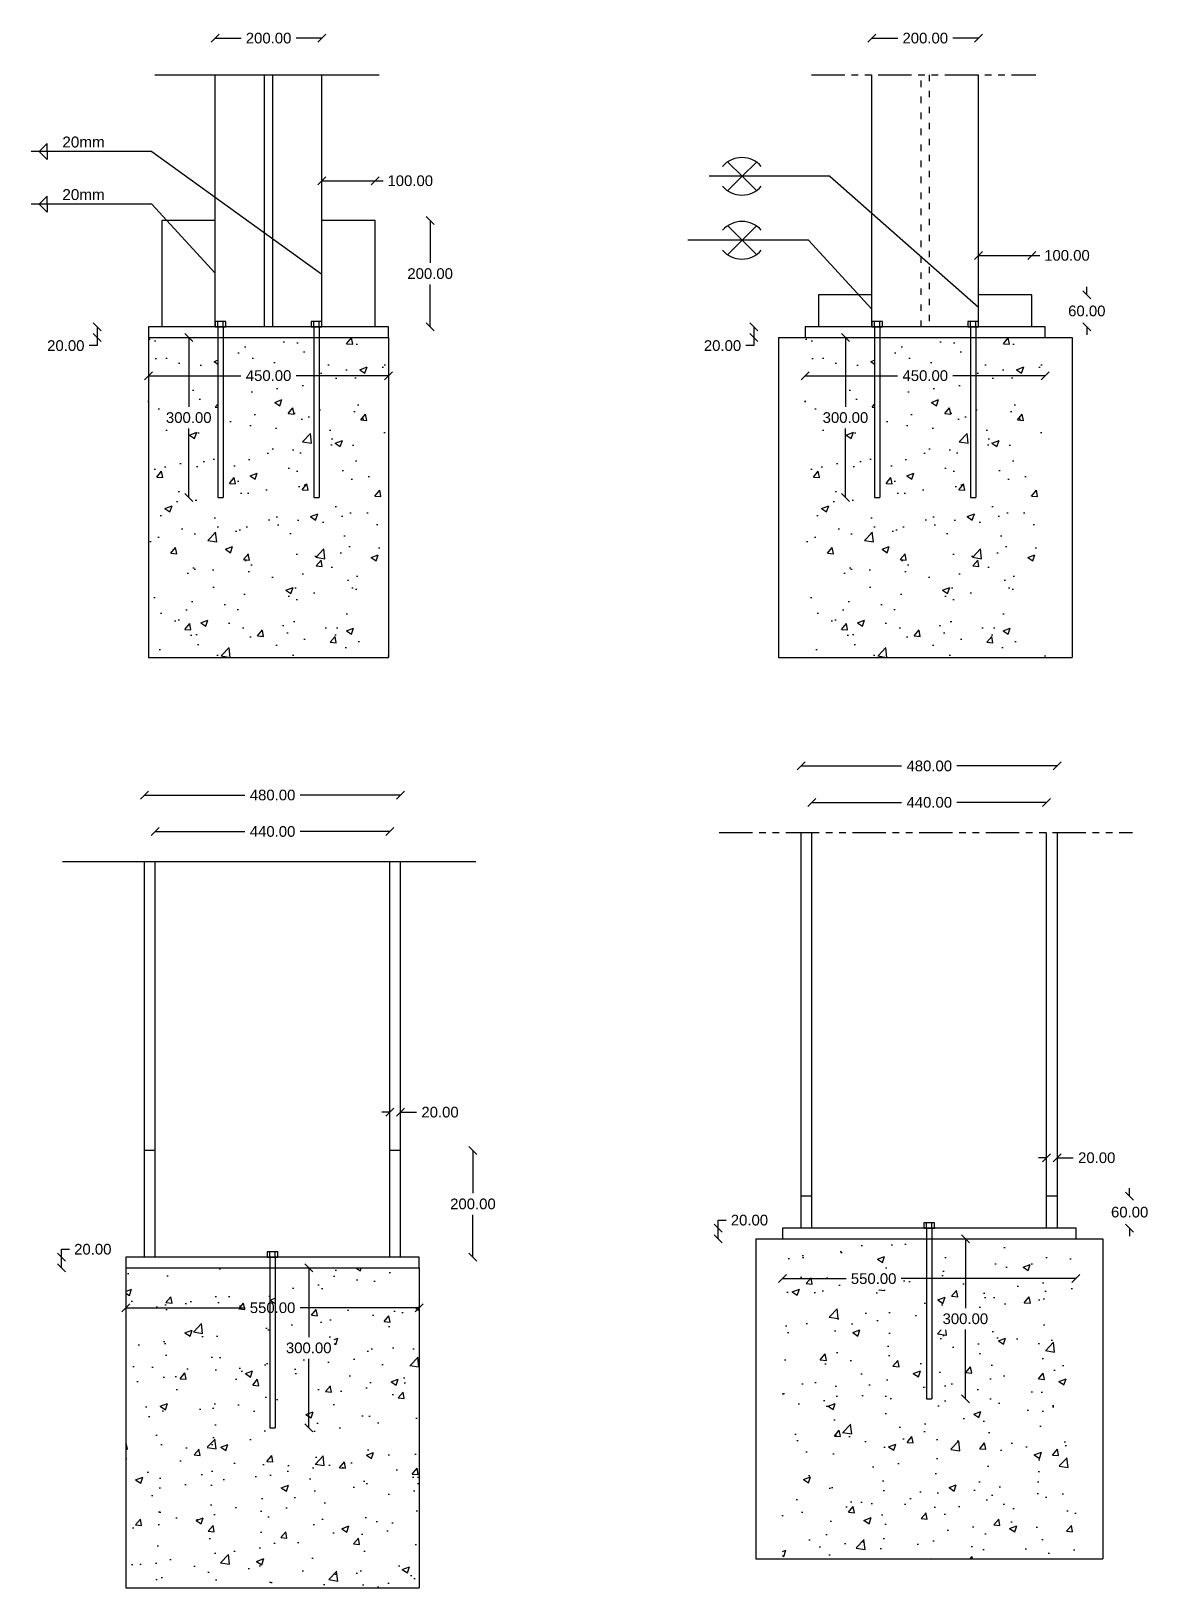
# Model space of a CAD drawing. Header units: inches. Extents: x -15 to 1885144, y -42615 to 866270.
# Drawn here: x 932197 to 934290, y 42045 to 44965 of the extents above; entities that cross this region are included whole.
import ezdxf

# ---------------------------------------------------------------- set-up
doc = ezdxf.new("R2010")
doc.units = ezdxf.units.IN
doc.header["$LTSCALE"] = 100
doc.header["$MEASUREMENT"] = 0
doc.linetypes.add('dash line', pattern=[30, 12, -18])
doc.linetypes.add('PHANTOM2', pattern=[1.25, 0.625, -0.125, 0.125, -0.125, 0.125, -0.125])
for name, color, linetype in [('bolt', 1, 'Continuous'), ('pedestal', 9, 'Continuous'), ('sections', 3, 'Continuous'), ('sections Dimensions', 6, 'Continuous')]:
    doc.layers.add(name, color=color, linetype=linetype)
doc.styles.get("Standard").update_dxf_attribs({"font": 'arial.ttf'})
doc.dimstyles.new('connections', dxfattribs={"dimtxt": 20, "dimasz": 15, "dimexe": 0.0625, "dimexo": 0.0625, "dimgap": 10, "dimtad": 0, "dimtih": 1, "dimtoh": 1, "dimzin": 0, "dimdsep": 46, "dimtxsty": 'Standard', "dimblk": 'OBLIQUE', "dimcen": 0.09, "dimse1": 1, "dimse2": 1, "dimclrd": 256, "dimclre": 256, "dimclrt": 256, "dimadec": 0, "dimazin": 0, "dimtfac": 1, "dimtofl": 0, "dimtmove": 0, "dimatfit": 3, "dimfxl": 1, "dimtfillclr": 256, "dimtolj": 1, "dimtzin": 0, "dimlwe": -1, "dimarcsym": 0})
pattern_1 = [(50, (0, 0), (136.279435, -11.922906), [14.25, -156.75]), (355, (0, 0), (-26.362753, 142.916505), [11.4, -125.4]), (100.451444, (11.36, -1), (109.91668, 130.993598), [12.110636, -133.217001]), (46.1842, (0, 38), (202.775853, -31.448663), [21.375, -235.125]), (96.635635, (16.9, 35.38), (177.58577, 185.082534), [18.165965, -199.825614]), (351.184164, (0, 38), (177.58577, 185.082534), [17.1, -188.1]), (21, (19, 28.5), (113.41234, -76.497589), [14.25, -156.75]), (326, (19, 28.5), (46.229913, 137.778509), [11.4, -125.4]), (71.451445, (28.45, 22.13), (159.642252, 61.280919), [12.110636, -133.217001]), (37.5, (0, 0), (2.3103725, 63.2498322), [0, -123.88, 0, -127.3, 0, -125.875]), (7.5, (0, 0), (49.983212, 74.9382253), [0, -72.58, 0, -121.03, 0, -47.975]), (327.5, (-42.37, 0), (101.426263, -4.2854256), [0, -47.5, 0, -148.2, 0, -196.65]), (317.5, (-61.37, 0), (110.805372, 19.019947), [0, -61.75, 0, -98.42, 0, -139.65])]

# ---------------------------------------------------------------- blocks, each defined once
blk = doc.blocks.new('_Oblique')
at = {"color": 0, "linetype": 'ByBlock', "lineweight": -2}
blk.add_line((-0.5, -0.5), (0.5, 0.5), dxfattribs=at)
blk = doc.blocks.new('*D434')
at = {"layer": 'Defpoints', "color": 0, "transparency": 16777216}
for p in [(932383.2, 44409.7), (932320.6, 44389.7), (932383.2, 44389.7)]:
    blk.add_point(p, dxfattribs=at)
at = {"layer": 'sections', "lineweight": -2, "transparency": 16777216}
for p, q in [((932320.6, 44409.7), (932320.6, 44389.7)), ((932320.6, 44389.7), (932320.6, 44374.7)), ((932320.6, 44374.7), (932305.6, 44374.7))]:
    blk.add_line(p, q, dxfattribs=at)
at = {"layer": 'sections', "lineweight": -2, "transparency": 16777216, "xscale": 15, "yscale": 15, "zscale": 15}
for p, rotation in [((932320.6, 44409.7), 90), ((932320.6, 44389.7), 270)]:
    blk.add_blockref('_Oblique', p, dxfattribs=dict(at, rotation=rotation))
at = {"layer": 'sections', "transparency": 16777216, "insert": (932261.7, 44374.7), "char_height": 20, "attachment_point": 5}
blk.add_mtext('\\A1;20.00', dxfattribs=at)
blk = doc.blocks.new('*D435')
at = {"layer": 'Defpoints', "color": 0, "transparency": 16777216}
for p in [(932841.8, 44609.7), (932841.8, 44409.7), (932944.6, 44409.7)]:
    blk.add_point(p, dxfattribs=at)
at = {"layer": 'sections', "lineweight": -2, "transparency": 16777216}
for p, q in [((932944.6, 44609.7), (932944.6, 44529.9)), ((932944.6, 44409.7), (932944.6, 44489.5))]:
    blk.add_line(p, q, dxfattribs=at)
at = {"layer": 'sections', "lineweight": -2, "transparency": 16777216, "xscale": 15, "yscale": 15, "zscale": 15}
for p, rotation in [((932944.6, 44609.7), 90), ((932944.6, 44409.7), 270)]:
    blk.add_blockref('_Oblique', p, dxfattribs=dict(at, rotation=rotation))
at = {"layer": 'sections', "transparency": 16777216, "insert": (932944.6, 44509.7), "char_height": 20, "attachment_point": 5}
blk.add_mtext('\\A1;200.00', dxfattribs=at)
blk = doc.blocks.new('*D436')
at = {"layer": 'Defpoints', "color": 0, "transparency": 16777216}
for p in [(932841.8, 44683.9), (932741.8, 44609.7), (932841.8, 44609.7)]:
    blk.add_point(p, dxfattribs=at)
at = {"layer": 'sections', "lineweight": -2, "transparency": 16777216}
for p, q in [((932741.8, 44683.9), (932841.8, 44683.9)), ((932841.8, 44683.9), (932856.8, 44683.9))]:
    blk.add_line(p, q, dxfattribs=at)
at = {"layer": 'sections', "lineweight": -2, "transparency": 16777216, "xscale": 15, "yscale": 15, "zscale": 15, "rotation": 180}
blk.add_blockref('_Oblique', (932741.8, 44683.9), dxfattribs=at)
at = {"layer": 'sections', "lineweight": -2, "transparency": 16777216, "xscale": 15, "yscale": 15, "zscale": 15}
blk.add_blockref('_Oblique', (932841.8, 44683.9), dxfattribs=at)
at = {"layer": 'sections', "transparency": 16777216, "insert": (932907.4, 44683.9), "char_height": 20, "attachment_point": 5}
blk.add_mtext('\\A1;100.00', dxfattribs=at)
blk = doc.blocks.new('*D437')
at = {"layer": 'Defpoints', "color": 0, "transparency": 16777216}
for p in [(932889.3, 42865), (932889.3, 42665), (933024.9, 42665)]:
    blk.add_point(p, dxfattribs=at)
at = {"layer": 'sections', "lineweight": -2, "transparency": 16777216}
for p, q in [((933024.9, 42865), (933024.9, 42785.2)), ((933024.9, 42665), (933024.9, 42744.8))]:
    blk.add_line(p, q, dxfattribs=at)
at = {"layer": 'sections', "lineweight": -2, "transparency": 16777216, "xscale": 15, "yscale": 15, "zscale": 15}
for p, rotation in [((933024.9, 42865), 90), ((933024.9, 42665), 270)]:
    blk.add_blockref('_Oblique', p, dxfattribs=dict(at, rotation=rotation))
at = {"layer": 'sections', "transparency": 16777216, "insert": (933024.9, 42765), "char_height": 20, "attachment_point": 5}
blk.add_mtext('\\A1;200.00', dxfattribs=at)
blk = doc.blocks.new('*D438')
at = {"layer": 'Defpoints', "color": 0, "transparency": 16777216}
for p in [(932889.3, 42937.1), (932869.3, 42865), (932889.3, 42865)]:
    blk.add_point(p, dxfattribs=at)
at = {"layer": 'sections', "lineweight": -2, "transparency": 16777216}
for p, q in [((932869.3, 42937.1), (932854.3, 42937.1)), ((932889.3, 42937.1), (932919.3, 42937.1))]:
    blk.add_line(p, q, dxfattribs=at)
at = {"layer": 'sections', "lineweight": -2, "transparency": 16777216, "xscale": 15, "yscale": 15, "zscale": 15}
blk.add_blockref('_Oblique', (932869.3, 42937.1), dxfattribs=at)
at = {"layer": 'sections', "lineweight": -2, "transparency": 16777216, "xscale": 15, "yscale": 15, "zscale": 15, "rotation": 180}
blk.add_blockref('_Oblique', (932889.3, 42937.1), dxfattribs=at)
at = {"layer": 'sections', "transparency": 16777216, "insert": (932963.2, 42937.1), "char_height": 20, "attachment_point": 5}
blk.add_mtext('\\A1;20.00', dxfattribs=at)
blk = doc.blocks.new('*D439')
at = {"layer": 'Defpoints', "color": 0, "transparency": 16777216}
for p in [(932253.4, 42665), (932374.3, 42665), (932374.3, 42645)]:
    blk.add_point(p, dxfattribs=at)
at = {"layer": 'sections', "lineweight": -2, "transparency": 16777216}
for p, q in [((932253.4, 42665), (932253.4, 42680)), ((932253.4, 42680), (932268.4, 42680)), ((932253.4, 42645), (932253.4, 42665))]:
    blk.add_line(p, q, dxfattribs=at)
at = {"layer": 'sections', "lineweight": -2, "transparency": 16777216, "xscale": 15, "yscale": 15, "zscale": 15}
for p, rotation in [((932253.4, 42665), 90), ((932253.4, 42645), 270)]:
    blk.add_blockref('_Oblique', p, dxfattribs=dict(at, rotation=rotation))
at = {"layer": 'sections', "transparency": 16777216, "insert": (932312.3, 42680), "char_height": 20, "attachment_point": 5}
blk.add_mtext('\\A1;20.00', dxfattribs=at)
blk = doc.blocks.new('*D440')
at = {"layer": 'Defpoints', "color": 0, "transparency": 16777216}
for p in [(932374.3, 42645), (932924.3, 42645), (932924.3, 42570.3)]:
    blk.add_point(p, dxfattribs=at)
at = {"layer": 'sections', "lineweight": -2, "transparency": 16777216}
for p, q in [((932374.3, 42570.3), (932597.8, 42570.3)), ((932924.3, 42570.3), (932700.8, 42570.3))]:
    blk.add_line(p, q, dxfattribs=at)
at = {"layer": 'sections', "lineweight": -2, "transparency": 16777216, "xscale": 15, "yscale": 15, "zscale": 15, "rotation": 180}
blk.add_blockref('_Oblique', (932374.3, 42570.3), dxfattribs=at)
at = {"layer": 'sections', "lineweight": -2, "transparency": 16777216, "xscale": 15, "yscale": 15, "zscale": 15}
blk.add_blockref('_Oblique', (932924.3, 42570.3), dxfattribs=at)
at = {"layer": 'sections', "transparency": 16777216, "insert": (932649.3, 42570.3), "char_height": 20, "attachment_point": 5}
blk.add_mtext('\\A1;550.00', dxfattribs=at)
blk = doc.blocks.new('*D441')
at = {"layer": 'Defpoints', "color": 0, "transparency": 16777216}
for p in [(932741.8, 44951.4), (932541.8, 44882.7), (932741.8, 44882.7)]:
    blk.add_point(p, dxfattribs=at)
at = {"layer": 'sections', "lineweight": -2, "transparency": 16777216}
for p, q in [((932541.8, 44951.4), (932590.2, 44951.4)), ((932741.8, 44951.4), (932693.5, 44951.4))]:
    blk.add_line(p, q, dxfattribs=at)
at = {"layer": 'sections', "lineweight": -2, "transparency": 16777216, "xscale": 15, "yscale": 15, "zscale": 15, "rotation": 180}
blk.add_blockref('_Oblique', (932541.8, 44951.4), dxfattribs=at)
at = {"layer": 'sections', "lineweight": -2, "transparency": 16777216, "xscale": 15, "yscale": 15, "zscale": 15}
blk.add_blockref('_Oblique', (932741.8, 44951.4), dxfattribs=at)
at = {"layer": 'sections', "transparency": 16777216, "insert": (932641.8, 44951.4), "char_height": 20, "attachment_point": 5}
blk.add_mtext('\\A1;200.00', dxfattribs=at)
blk = doc.blocks.new('*D442')
at = {"layer": 'Defpoints', "color": 0, "transparency": 16777216}
for p in [(932416.8, 44389.7), (932866.8, 44389.7), (932866.8, 44318.4)]:
    blk.add_point(p, dxfattribs=at)
at = {"layer": 'sections', "lineweight": -2, "transparency": 16777216}
for p, q in [((932416.8, 44318.4), (932589.9, 44318.4)), ((932866.8, 44318.4), (932693.7, 44318.4))]:
    blk.add_line(p, q, dxfattribs=at)
at = {"layer": 'sections', "lineweight": -2, "transparency": 16777216, "xscale": 15, "yscale": 15, "zscale": 15, "rotation": 180}
blk.add_blockref('_Oblique', (932416.8, 44318.4), dxfattribs=at)
at = {"layer": 'sections', "lineweight": -2, "transparency": 16777216, "xscale": 15, "yscale": 15, "zscale": 15}
blk.add_blockref('_Oblique', (932866.8, 44318.4), dxfattribs=at)
at = {"layer": 'sections', "transparency": 16777216, "insert": (932641.8, 44318.4), "char_height": 20, "attachment_point": 5}
blk.add_mtext('\\A1;450.00', dxfattribs=at)
blk = doc.blocks.new('*D443')
at = {"layer": 'Defpoints', "color": 0, "transparency": 16777216}
for p in [(932889.3, 43531.8), (932409.3, 43407), (932889.3, 43407)]:
    blk.add_point(p, dxfattribs=at)
at = {"layer": 'sections', "lineweight": -2, "transparency": 16777216}
for p, q in [((932409.3, 43531.8), (932597.4, 43531.8)), ((932889.3, 43531.8), (932701.2, 43531.8))]:
    blk.add_line(p, q, dxfattribs=at)
at = {"layer": 'sections', "lineweight": -2, "transparency": 16777216, "xscale": 15, "yscale": 15, "zscale": 15, "rotation": 180}
blk.add_blockref('_Oblique', (932409.3, 43531.8), dxfattribs=at)
at = {"layer": 'sections', "lineweight": -2, "transparency": 16777216, "xscale": 15, "yscale": 15, "zscale": 15}
blk.add_blockref('_Oblique', (932889.3, 43531.8), dxfattribs=at)
at = {"layer": 'sections', "transparency": 16777216, "insert": (932649.3, 43531.8), "char_height": 20, "attachment_point": 5}
blk.add_mtext('\\A1;480.00', dxfattribs=at)
blk = doc.blocks.new('*D444')
at = {"layer": 'Defpoints', "color": 0, "transparency": 16777216}
for p in [(932869.3, 43463.5), (932429.3, 43407), (932869.3, 43407)]:
    blk.add_point(p, dxfattribs=at)
at = {"layer": 'sections', "lineweight": -2, "transparency": 16777216}
for p, q in [((932429.3, 43463.5), (932597.4, 43463.5)), ((932869.3, 43463.5), (932701.2, 43463.5))]:
    blk.add_line(p, q, dxfattribs=at)
at = {"layer": 'sections', "lineweight": -2, "transparency": 16777216, "xscale": 15, "yscale": 15, "zscale": 15, "rotation": 180}
blk.add_blockref('_Oblique', (932429.3, 43463.5), dxfattribs=at)
at = {"layer": 'sections', "lineweight": -2, "transparency": 16777216, "xscale": 15, "yscale": 15, "zscale": 15}
blk.add_blockref('_Oblique', (932869.3, 43463.5), dxfattribs=at)
at = {"layer": 'sections', "transparency": 16777216, "insert": (932649.3, 43463.5), "char_height": 20, "attachment_point": 5}
blk.add_mtext('\\A1;440.00', dxfattribs=at)
blk = doc.blocks.new('*D455')
at = {"layer": 'Defpoints', "color": 0, "transparency": 16777216}
for p in [(933614.2, 44409.7), (933551.5, 44389.7), (933614.2, 44389.7)]:
    blk.add_point(p, dxfattribs=at)
at = {"layer": 'sections Dimensions', "lineweight": -2, "transparency": 16777216}
for p, q in [((933551.5, 44409.7), (933551.5, 44389.7)), ((933551.5, 44389.7), (933551.5, 44374.7)), ((933551.5, 44374.7), (933536.5, 44374.7))]:
    blk.add_line(p, q, dxfattribs=at)
at = {"layer": 'sections Dimensions', "lineweight": -2, "transparency": 16777216, "xscale": 15, "yscale": 15, "zscale": 15}
for p, rotation in [((933551.5, 44409.7), 90), ((933551.5, 44389.7), 270)]:
    blk.add_blockref('_Oblique', p, dxfattribs=dict(at, rotation=rotation))
at = {"layer": 'sections Dimensions', "transparency": 16777216, "insert": (933492.7, 44374.7), "char_height": 20, "attachment_point": 5}
blk.add_mtext('\\A1;20.00', dxfattribs=at)
blk = doc.blocks.new('*D456')
at = {"layer": 'Defpoints', "color": 0, "transparency": 16777216}
for p in [(934072.8, 44469.7), (934072.8, 44409.7), (934175.6, 44409.7)]:
    blk.add_point(p, dxfattribs=at)
at = {"layer": 'sections Dimensions', "lineweight": -2, "transparency": 16777216}
for p, q in [((934175.6, 44469.7), (934175.6, 44484.7)), ((934175.6, 44409.7), (934175.6, 44394.7))]:
    blk.add_line(p, q, dxfattribs=at)
at = {"layer": 'sections Dimensions', "lineweight": -2, "transparency": 16777216, "xscale": 15, "yscale": 15, "zscale": 15}
for p, rotation in [((934175.6, 44469.7), 270), ((934175.6, 44409.7), 90)]:
    blk.add_blockref('_Oblique', p, dxfattribs=dict(at, rotation=rotation))
at = {"layer": 'sections Dimensions', "transparency": 16777216, "insert": (934175.6, 44439.7), "char_height": 20, "attachment_point": 5}
blk.add_mtext('\\A1;60.00', dxfattribs=at)
blk = doc.blocks.new('*D457')
at = {"layer": 'Defpoints', "color": 0, "transparency": 16777216}
for p in [(934072.8, 44543.9), (933972.8, 44469.7), (934072.8, 44469.7)]:
    blk.add_point(p, dxfattribs=at)
at = {"layer": 'sections Dimensions', "lineweight": -2, "transparency": 16777216}
for p, q in [((933972.8, 44543.9), (934072.8, 44543.9)), ((934072.8, 44543.9), (934087.8, 44543.9))]:
    blk.add_line(p, q, dxfattribs=at)
at = {"layer": 'sections Dimensions', "lineweight": -2, "transparency": 16777216, "xscale": 15, "yscale": 15, "zscale": 15, "rotation": 180}
blk.add_blockref('_Oblique', (933972.8, 44543.9), dxfattribs=at)
at = {"layer": 'sections Dimensions', "lineweight": -2, "transparency": 16777216, "xscale": 15, "yscale": 15, "zscale": 15}
blk.add_blockref('_Oblique', (934072.8, 44543.9), dxfattribs=at)
at = {"layer": 'sections Dimensions', "transparency": 16777216, "insert": (934138.4, 44543.9), "char_height": 20, "attachment_point": 5}
blk.add_mtext('\\A1;100.00', dxfattribs=at)
blk = doc.blocks.new('*D458')
at = {"layer": 'Defpoints', "color": 0, "transparency": 16777216}
for p in [(934120.3, 42779.6), (934120.3, 42719.6), (934255.9, 42719.6)]:
    blk.add_point(p, dxfattribs=at)
at = {"layer": 'sections Dimensions', "lineweight": -2, "transparency": 16777216}
for p, q in [((934255.9, 42779.6), (934255.9, 42794.6)), ((934255.9, 42719.6), (934255.9, 42704.6))]:
    blk.add_line(p, q, dxfattribs=at)
at = {"layer": 'sections Dimensions', "lineweight": -2, "transparency": 16777216, "xscale": 15, "yscale": 15, "zscale": 15}
for p, rotation in [((934255.9, 42779.6), 270), ((934255.9, 42719.6), 90)]:
    blk.add_blockref('_Oblique', p, dxfattribs=dict(at, rotation=rotation))
at = {"layer": 'sections Dimensions', "transparency": 16777216, "insert": (934255.9, 42749.6), "char_height": 20, "attachment_point": 5}
blk.add_mtext('\\A1;60.00', dxfattribs=at)
blk = doc.blocks.new('*D459')
at = {"layer": 'Defpoints', "color": 0, "transparency": 16777216}
for p in [(934120.3, 42851.6), (934100.3, 42779.6), (934120.3, 42779.6)]:
    blk.add_point(p, dxfattribs=at)
at = {"layer": 'sections Dimensions', "lineweight": -2, "transparency": 16777216}
for p, q in [((934100.3, 42851.6), (934085.3, 42851.6)), ((934120.3, 42851.6), (934150.3, 42851.6))]:
    blk.add_line(p, q, dxfattribs=at)
at = {"layer": 'sections Dimensions', "lineweight": -2, "transparency": 16777216, "xscale": 15, "yscale": 15, "zscale": 15}
blk.add_blockref('_Oblique', (934100.3, 42851.6), dxfattribs=at)
at = {"layer": 'sections Dimensions', "lineweight": -2, "transparency": 16777216, "xscale": 15, "yscale": 15, "zscale": 15, "rotation": 180}
blk.add_blockref('_Oblique', (934120.3, 42851.6), dxfattribs=at)
at = {"layer": 'sections Dimensions', "transparency": 16777216, "insert": (934194.2, 42851.6), "char_height": 20, "attachment_point": 5}
blk.add_mtext('\\A1;20.00', dxfattribs=at)
blk = doc.blocks.new('*D460')
at = {"layer": 'Defpoints', "color": 0, "transparency": 16777216}
for p in [(933484.4, 42719.6), (933605.3, 42719.6), (933605.3, 42699.6)]:
    blk.add_point(p, dxfattribs=at)
at = {"layer": 'sections Dimensions', "lineweight": -2, "transparency": 16777216}
for p, q in [((933484.4, 42719.6), (933484.4, 42734.6)), ((933484.4, 42734.6), (933499.4, 42734.6)), ((933484.4, 42699.6), (933484.4, 42719.6))]:
    blk.add_line(p, q, dxfattribs=at)
at = {"layer": 'sections Dimensions', "lineweight": -2, "transparency": 16777216, "xscale": 15, "yscale": 15, "zscale": 15}
for p, rotation in [((933484.4, 42719.6), 90), ((933484.4, 42699.6), 270)]:
    blk.add_blockref('_Oblique', p, dxfattribs=dict(at, rotation=rotation))
at = {"layer": 'sections Dimensions', "transparency": 16777216, "insert": (933543.2, 42734.6), "char_height": 20, "attachment_point": 5}
blk.add_mtext('\\A1;20.00', dxfattribs=at)
blk = doc.blocks.new('*D461')
at = {"layer": 'Defpoints', "color": 0, "transparency": 16777216}
for p in [(933605.3, 42699.6), (934155.3, 42699.6), (934155.3, 42624.9)]:
    blk.add_point(p, dxfattribs=at)
at = {"layer": 'sections Dimensions', "lineweight": -2, "transparency": 16777216}
for p, q in [((933605.3, 42624.9), (933724.5, 42624.9)), ((934155.3, 42624.9), (933827.5, 42624.9))]:
    blk.add_line(p, q, dxfattribs=at)
at = {"layer": 'sections Dimensions', "lineweight": -2, "transparency": 16777216, "xscale": 15, "yscale": 15, "zscale": 15, "rotation": 180}
blk.add_blockref('_Oblique', (933605.3, 42624.9), dxfattribs=at)
at = {"layer": 'sections Dimensions', "lineweight": -2, "transparency": 16777216, "xscale": 15, "yscale": 15, "zscale": 15}
blk.add_blockref('_Oblique', (934155.3, 42624.9), dxfattribs=at)
at = {"layer": 'sections Dimensions', "transparency": 16777216, "insert": (933776, 42624.9), "char_height": 20, "attachment_point": 5}
blk.add_mtext('\\A1;550.00', dxfattribs=at)
blk = doc.blocks.new('*D451')
at = {"layer": 'Defpoints', "color": 0, "transparency": 16777216}
for p in [(933972.8, 44951.4), (933772.8, 44882.7), (933972.8, 44882.7)]:
    blk.add_point(p, dxfattribs=at)
at = {"layer": 'sections Dimensions', "lineweight": -2, "transparency": 16777216}
for p, q in [((933772.8, 44951.4), (933821.2, 44951.4)), ((933972.8, 44951.4), (933924.5, 44951.4))]:
    blk.add_line(p, q, dxfattribs=at)
at = {"layer": 'sections Dimensions', "lineweight": -2, "transparency": 16777216, "xscale": 15, "yscale": 15, "zscale": 15, "rotation": 180}
blk.add_blockref('_Oblique', (933772.8, 44951.4), dxfattribs=at)
at = {"layer": 'sections Dimensions', "lineweight": -2, "transparency": 16777216, "xscale": 15, "yscale": 15, "zscale": 15}
blk.add_blockref('_Oblique', (933972.8, 44951.4), dxfattribs=at)
at = {"layer": 'sections Dimensions', "transparency": 16777216, "insert": (933872.8, 44951.4), "char_height": 20, "attachment_point": 5}
blk.add_mtext('\\A1;200.00', dxfattribs=at)
blk = doc.blocks.new('*D452')
at = {"layer": 'Defpoints', "color": 0, "transparency": 16777216}
for p in [(933647.8, 44389.7), (934097.8, 44389.7), (934097.8, 44318.4)]:
    blk.add_point(p, dxfattribs=at)
at = {"layer": 'sections Dimensions', "lineweight": -2, "transparency": 16777216}
for p, q in [((933647.8, 44318.4), (933820.9, 44318.4)), ((934097.8, 44318.4), (933924.7, 44318.4))]:
    blk.add_line(p, q, dxfattribs=at)
at = {"layer": 'sections Dimensions', "lineweight": -2, "transparency": 16777216, "xscale": 15, "yscale": 15, "zscale": 15, "rotation": 180}
blk.add_blockref('_Oblique', (933647.8, 44318.4), dxfattribs=at)
at = {"layer": 'sections Dimensions', "lineweight": -2, "transparency": 16777216, "xscale": 15, "yscale": 15, "zscale": 15}
blk.add_blockref('_Oblique', (934097.8, 44318.4), dxfattribs=at)
at = {"layer": 'sections Dimensions', "transparency": 16777216, "insert": (933872.8, 44318.4), "char_height": 20, "attachment_point": 5}
blk.add_mtext('\\A1;450.00', dxfattribs=at)
blk = doc.blocks.new('*D453')
at = {"layer": 'Defpoints', "color": 0, "transparency": 16777216}
for p in [(934120.3, 43586.4), (933640.3, 43461.6), (934120.3, 43461.6)]:
    blk.add_point(p, dxfattribs=at)
at = {"layer": 'sections Dimensions', "lineweight": -2, "transparency": 16777216}
for p, q in [((933640.3, 43586.4), (933828.4, 43586.4)), ((934120.3, 43586.4), (933932.2, 43586.4))]:
    blk.add_line(p, q, dxfattribs=at)
at = {"layer": 'sections Dimensions', "lineweight": -2, "transparency": 16777216, "xscale": 15, "yscale": 15, "zscale": 15, "rotation": 180}
blk.add_blockref('_Oblique', (933640.3, 43586.4), dxfattribs=at)
at = {"layer": 'sections Dimensions', "lineweight": -2, "transparency": 16777216, "xscale": 15, "yscale": 15, "zscale": 15}
blk.add_blockref('_Oblique', (934120.3, 43586.4), dxfattribs=at)
at = {"layer": 'sections Dimensions', "transparency": 16777216, "insert": (933880.3, 43586.4), "char_height": 20, "attachment_point": 5}
blk.add_mtext('\\A1;480.00', dxfattribs=at)
blk = doc.blocks.new('*D454')
at = {"layer": 'Defpoints', "color": 0, "transparency": 16777216}
for p in [(934100.3, 43518.1), (933660.3, 43461.6), (934100.3, 43461.6)]:
    blk.add_point(p, dxfattribs=at)
at = {"layer": 'sections Dimensions', "lineweight": -2, "transparency": 16777216}
for p, q in [((933660.3, 43518.1), (933828.4, 43518.1)), ((934100.3, 43518.1), (933932.2, 43518.1))]:
    blk.add_line(p, q, dxfattribs=at)
at = {"layer": 'sections Dimensions', "lineweight": -2, "transparency": 16777216, "xscale": 15, "yscale": 15, "zscale": 15, "rotation": 180}
blk.add_blockref('_Oblique', (933660.3, 43518.1), dxfattribs=at)
at = {"layer": 'sections Dimensions', "lineweight": -2, "transparency": 16777216, "xscale": 15, "yscale": 15, "zscale": 15}
blk.add_blockref('_Oblique', (934100.3, 43518.1), dxfattribs=at)
at = {"layer": 'sections Dimensions', "transparency": 16777216, "insert": (933880.3, 43518.1), "char_height": 20, "attachment_point": 5}
blk.add_mtext('\\A1;440.00', dxfattribs=at)
blk = doc.blocks.new('*D735')
at = {"layer": 'Defpoints', "color": 0, "ltscale": 10, "transparency": 16777216}
for p in [(933777.8, 44389.7), (933723.1, 44089.7), (933777.8, 44089.7)]:
    blk.add_point(p, dxfattribs=at)
at = {"layer": 'sections Dimensions', "lineweight": -2, "ltscale": 10, "transparency": 16777216}
for p, q in [((933723.1, 44389.7), (933723.1, 44259.9)), ((933723.1, 44089.7), (933723.1, 44219.5))]:
    blk.add_line(p, q, dxfattribs=at)
at = {"layer": 'sections Dimensions', "lineweight": -2, "ltscale": 10, "transparency": 16777216, "xscale": 15, "yscale": 15, "zscale": 15}
for p, rotation in [((933723.1, 44389.7), 90), ((933723.1, 44089.7), 270)]:
    blk.add_blockref('_Oblique', p, dxfattribs=dict(at, rotation=rotation))
at = {"layer": 'sections Dimensions', "ltscale": 10, "transparency": 16777216, "insert": (933723.1, 44239.7), "char_height": 20, "attachment_point": 5}
blk.add_mtext('\\A1;300.00', dxfattribs=at)
blk = doc.blocks.new('*D736')
at = {"layer": 'Defpoints', "color": 0, "ltscale": 10, "transparency": 16777216}
for p in [(933875.3, 42699.6), (933875.3, 42399.6), (933947.9, 42399.6)]:
    blk.add_point(p, dxfattribs=at)
at = {"layer": 'sections Dimensions', "lineweight": -2, "ltscale": 10, "transparency": 16777216}
for p, q in [((933947.9, 42699.6), (933947.9, 42569.8)), ((933947.9, 42399.6), (933947.9, 42529.4))]:
    blk.add_line(p, q, dxfattribs=at)
at = {"layer": 'sections Dimensions', "lineweight": -2, "ltscale": 10, "transparency": 16777216, "xscale": 15, "yscale": 15, "zscale": 15}
for p, rotation in [((933947.9, 42699.6), 90), ((933947.9, 42399.6), 270)]:
    blk.add_blockref('_Oblique', p, dxfattribs=dict(at, rotation=rotation))
at = {"layer": 'sections Dimensions', "ltscale": 10, "transparency": 16777216, "insert": (933947.9, 42549.6), "char_height": 20, "attachment_point": 5}
blk.add_mtext('\\A1;300.00', dxfattribs=at)
blk = doc.blocks.new('*D739')
at = {"layer": 'Defpoints', "color": 0, "ltscale": 10, "transparency": 16777216}
for p in [(932546.8, 44389.7), (932492.1, 44089.7), (932546.8, 44089.7)]:
    blk.add_point(p, dxfattribs=at)
at = {"layer": 'sections Dimensions', "lineweight": -2, "ltscale": 10, "transparency": 16777216}
for p, q in [((932492.1, 44389.7), (932492.1, 44259.9)), ((932492.1, 44089.7), (932492.1, 44219.5))]:
    blk.add_line(p, q, dxfattribs=at)
at = {"layer": 'sections Dimensions', "lineweight": -2, "ltscale": 10, "transparency": 16777216, "xscale": 15, "yscale": 15, "zscale": 15}
for p, rotation in [((932492.1, 44389.7), 90), ((932492.1, 44089.7), 270)]:
    blk.add_blockref('_Oblique', p, dxfattribs=dict(at, rotation=rotation))
at = {"layer": 'sections Dimensions', "ltscale": 10, "transparency": 16777216, "insert": (932492.1, 44239.7), "char_height": 20, "attachment_point": 5}
blk.add_mtext('\\A1;300.00', dxfattribs=at)
blk = doc.blocks.new('*D740')
at = {"layer": 'Defpoints', "color": 0, "ltscale": 10, "transparency": 16777216}
for p in [(932644.3, 42645), (932644.3, 42345), (932717, 42345)]:
    blk.add_point(p, dxfattribs=at)
at = {"layer": 'sections Dimensions', "lineweight": -2, "ltscale": 10, "transparency": 16777216}
for p, q in [((932717, 42645), (932717, 42515.2)), ((932717, 42345), (932717, 42474.8))]:
    blk.add_line(p, q, dxfattribs=at)
at = {"layer": 'sections Dimensions', "lineweight": -2, "ltscale": 10, "transparency": 16777216, "xscale": 15, "yscale": 15, "zscale": 15}
for p, rotation in [((932717, 42645), 90), ((932717, 42345), 270)]:
    blk.add_blockref('_Oblique', p, dxfattribs=dict(at, rotation=rotation))
at = {"layer": 'sections Dimensions', "ltscale": 10, "transparency": 16777216, "insert": (932717, 42495), "char_height": 20, "attachment_point": 5}
blk.add_mtext('\\A1;300.00', dxfattribs=at)

msp = doc.modelspace()

# ---------------------------------------------------------------- hatches: boundary and pattern name
at = {"layer": 'pedestal', "ltscale": 10}
h = msp.add_hatch(dxfattribs=at)
h.set_pattern_fill('AR-CONC', color=256, scale=19)
h.set_pattern_definition(pattern_1)
h.paths.add_polyline_path([(932866.829, 44389.712), (932736.829, 44389.712), (932736.829, 44089.712), (932726.829, 44089.712), (932726.829, 44389.712), (932556.829, 44389.712), (932556.829, 44089.712), (932546.829, 44089.712), (932546.829, 44389.712), (932416.829, 44389.712), (932416.829, 43789.712), (932866.829, 43789.712)])
h.paths.add_polyline_path([(932594.592, 44297.66), (932690.049, 44297.66), (932690.049, 44338.874), (932594.592, 44338.874)], flags=16)
h.paths.add_polyline_path([(932444.469, 44218.969), (932539.926, 44218.969), (932539.926, 44260.183), (932444.469, 44260.183)], flags=16)
h = msp.add_hatch(dxfattribs=at)
h.set_pattern_fill('AR-CONC', color=256, scale=19)
h.set_pattern_definition([(50, (1230.99, 0), (136.279435, -11.922906), [14.25, -156.75]), (355, (1230.99, 0), (-26.362753, 142.916505), [11.4, -125.4]), (100.451444, (1242.35, -1), (109.91668, 130.993598), [12.110636, -133.217001]), (46.1842, (1231, 38), (202.775853, -31.448663), [21.375, -235.125]), (96.635635, (1247.89, 35.38), (177.58577, 185.082534), [18.165965, -199.825614]), (351.184164, (1231, 38), (177.58577, 185.082534), [17.1, -188.1]), (21, (1249.99, 28.5), (113.41234, -76.497589), [14.25, -156.75]), (326, (1249.99, 28.5), (46.229913, 137.778509), [11.4, -125.4]), (71.451445, (1259.44, 22.13), (159.642252, 61.280919), [12.110636, -133.217001]), (37.5, (1230.99, 0), (2.3103725, 63.2498322), [0, -123.88, 0, -127.3, 0, -125.875]), (7.5, (1230.99, 0), (49.983212, 74.9382253), [0, -72.58, 0, -121.03, 0, -47.975]), (327.5, (1188.62, 0), (101.426263, -4.2854256), [0, -47.5, 0, -148.2, 0, -196.65]), (317.5, (1169.62, 0), (110.805372, 19.019947), [0, -61.75, 0, -98.42, 0, -139.65])])
h.paths.add_polyline_path([(934097.821, 44389.712), (933967.821, 44389.712), (933967.821, 44089.712), (933957.821, 44089.712), (933957.821, 44389.712), (933787.821, 44389.712), (933787.821, 44089.712), (933777.821, 44089.712), (933777.821, 44389.712), (933647.821, 44389.712), (933647.821, 43789.712), (934097.821, 43789.712)])
h.paths.add_polyline_path([(933825.583, 44297.66), (933921.041, 44297.66), (933921.041, 44338.874), (933825.583, 44338.874)], flags=16)
h.paths.add_polyline_path([(933675.461, 44218.969), (933770.918, 44218.969), (933770.918, 44260.183), (933675.461, 44260.183)], flags=16)
h = msp.add_hatch(dxfattribs=at)
h.set_pattern_fill('AR-CONC', color=256, scale=19)
h.set_pattern_definition(pattern_1)
h.paths.add_polyline_path([(933875.321, 42699.592), (933605.321, 42699.592), (933605.321, 42099.592), (934155.321, 42099.592), (934155.321, 42699.592), (933885.321, 42699.592), (933885.321, 42399.592), (933875.321, 42399.592)])
h.paths.add_polyline_path([(933728.347, 42604.163), (933823.804, 42604.163), (933823.804, 42645.377), (933728.347, 42645.377)], flags=16)
h.paths.add_polyline_path([(933900.296, 42528.848), (933995.753, 42528.848), (933995.753, 42570.063), (933900.296, 42570.063)], flags=16)
h = msp.add_hatch(dxfattribs=at)
h.set_pattern_fill('AR-CONC', color=256, scale=19)
h.set_pattern_definition(pattern_1)
h.paths.add_polyline_path([(932924.329, 42645.019), (932654.329, 42645.019), (932654.329, 42345.019), (932644.329, 42345.019), (932644.329, 42645.019), (932374.329, 42645.019), (932374.329, 42045.019), (932924.329, 42045.019)])
h.paths.add_polyline_path([(932601.689, 42549.589), (932697.146, 42549.589), (932697.146, 42590.804), (932601.689, 42590.804)], flags=16)
h.paths.add_polyline_path([(932669.304, 42474.275), (932764.761, 42474.275), (932764.761, 42515.489), (932669.304, 42515.489)], flags=16)

# ---------------------------------------------------------------- linework, layer by layer
at = {"layer": 'bolt', "ltscale": 10}
for p, q in [((932561.829, 44419.712), (932541.829, 44419.712)), ((932541.829, 44419.712), (932541.829, 44409.712)), ((932541.829, 44409.712), (932546.829, 44409.712)), ((932546.829, 44409.712), (932546.829, 44419.712)), ((932546.829, 44409.712), (932546.829, 44089.712)), ((932546.829, 44409.712), (932556.829, 44409.712)), ((932556.829, 44409.712), (932556.829, 44419.712)), ((932556.829, 44409.712), (932556.829, 44089.712)), ((932556.829, 44409.712), (932561.829, 44409.712)), ((932561.829, 44409.712), (932561.829, 44419.712)), ((932741.829, 44419.712), (932721.829, 44419.712)), ((932721.829, 44419.712), (932721.829, 44409.712)), ((932721.829, 44409.712), (932726.829, 44409.712)), ((932726.829, 44409.712), (932726.829, 44419.712)), ((932726.829, 44409.712), (932726.829, 44089.712)), ((932726.829, 44409.712), (932736.829, 44409.712)), ((932736.829, 44409.712), (932736.829, 44419.712)), ((932736.829, 44409.712), (932736.829, 44089.712)), ((932736.829, 44409.712), (932741.829, 44409.712)), ((932741.829, 44409.712), (932741.829, 44419.712)), ((933792.821, 44419.712), (933772.821, 44419.712)), ((933772.821, 44419.712), (933772.821, 44409.712)), ((933772.821, 44409.712), (933777.821, 44409.712)), ((933777.821, 44409.712), (933777.821, 44419.712)), ((933777.821, 44409.712), (933777.821, 44089.712)), ((933777.821, 44409.712), (933787.821, 44409.712)), ((933787.821, 44409.712), (933787.821, 44419.712)), ((933787.821, 44409.712), (933787.821, 44089.712)), ((933787.821, 44409.712), (933792.821, 44409.712)), ((933792.821, 44409.712), (933792.821, 44419.712)), ((933972.821, 44419.712), (933952.821, 44419.712)), ((933952.821, 44419.712), (933952.821, 44409.712)), ((933952.821, 44409.712), (933957.821, 44409.712)), ((933957.821, 44409.712), (933957.821, 44419.712)), ((933957.821, 44409.712), (933957.821, 44089.712)), ((933957.821, 44409.712), (933967.821, 44409.712)), ((933967.821, 44409.712), (933967.821, 44419.712)), ((933967.821, 44409.712), (933967.821, 44089.712)), ((933967.821, 44409.712), (933972.821, 44409.712)), ((933972.821, 44409.712), (933972.821, 44419.712)), ((932546.829, 44089.712), (932556.829, 44089.712)), ((932726.829, 44089.712), (932736.829, 44089.712)), ((933777.821, 44089.712), (933787.821, 44089.712)), ((933957.821, 44089.712), (933967.821, 44089.712)), ((933890.321, 42729.592), (933870.321, 42729.592)), ((933870.321, 42729.592), (933870.321, 42719.592)), ((933870.321, 42719.592), (933875.321, 42719.592)), ((933875.321, 42719.592), (933875.321, 42729.592)), ((933875.321, 42719.592), (933875.321, 42399.592)), ((933875.321, 42719.592), (933885.321, 42719.592)), ((933885.321, 42719.592), (933885.321, 42729.592)), ((933885.321, 42719.592), (933885.321, 42399.592)), ((933885.321, 42719.592), (933890.321, 42719.592)), ((933890.321, 42719.592), (933890.321, 42729.592)), ((932659.329, 42675.019), (932639.329, 42675.019)), ((932639.329, 42675.019), (932639.329, 42665.019)), ((932639.329, 42665.019), (932644.329, 42665.019)), ((932644.329, 42665.019), (932644.329, 42675.019)), ((932644.329, 42665.019), (932644.329, 42345.019)), ((932644.329, 42665.019), (932654.329, 42665.019)), ((932654.329, 42665.019), (932654.329, 42675.019)), ((932654.329, 42665.019), (932654.329, 42345.019)), ((932654.329, 42665.019), (932659.329, 42665.019)), ((932659.329, 42665.019), (932659.329, 42675.019)), ((933875.321, 42399.592), (933885.321, 42399.592)), ((932644.329, 42345.019), (932654.329, 42345.019))]:
    msp.add_line(p, q, dxfattribs=at)
at = {"layer": 'pedestal', "ltscale": 10}
for p, q in [((932416.829, 44389.712), (932416.829, 43789.712)), ((932866.829, 44389.712), (932866.829, 43789.712)), ((933597.821, 44389.712), (933597.821, 43789.712)), ((934147.821, 44389.712), (934147.821, 43789.712)), ((932416.829, 43789.712), (932866.829, 43789.712)), ((933597.821, 43789.712), (934147.821, 43789.712)), ((933555.321, 42699.592), (933555.321, 42099.592)), ((934205.321, 42699.592), (934205.321, 42099.592)), ((932374.329, 42645.019), (932374.329, 42045.019)), ((932924.329, 42645.019), (932924.329, 42045.019)), ((933555.321, 42099.592), (934205.321, 42099.592)), ((932374.329, 42045.019), (932924.329, 42045.019))]:
    msp.add_line(p, q, dxfattribs=at)
at = {"layer": 'pedestal', "ltscale": 0.01}
for p, q in [((933597.821, 44389.712), (933647.821, 44389.712)), ((934097.821, 44389.712), (934147.821, 44389.712)), ((933555.321, 42699.592), (933605.321, 42699.592)), ((934155.321, 42699.592), (934205.321, 42699.592))]:
    msp.add_line(p, q, dxfattribs=at)
at = {"layer": 'sections', "linetype": 'PHANTOM2', "ltscale": 100}
for p, q in [((932428.375, 44882.691), (932849.154, 44882.691)), ((932255.393, 43407.014), (933030.493, 43407.014))]:
    msp.add_line(p, q, dxfattribs=at)
at = {"layer": 'sections'}
for p, q in [((932541.829, 44409.712), (932541.829, 44882.691)), ((932741.829, 44409.712), (932741.829, 44882.691)), ((933772.821, 44409.712), (933772.821, 44882.691)), ((933972.821, 44409.712), (933972.821, 44882.691)), ((932211.705, 44738.915), (932196.705, 44738.915)), ((932226.705, 44753.915), (932211.705, 44738.915)), ((932226.705, 44738.915), (932211.705, 44738.915)), ((932226.705, 44723.915), (932211.705, 44738.915)), ((932226.705, 44738.915), (932226.705, 44753.915)), ((932423.094, 44738.915), (932226.705, 44738.915)), ((932226.705, 44738.915), (932226.705, 44723.915)), ((932423.094, 44738.915), (932741.829, 44508.725)), ((932211.705, 44640.323), (932196.705, 44640.323)), ((932226.705, 44655.323), (932211.705, 44640.323)), ((932226.705, 44640.323), (932211.705, 44640.323)), ((932226.705, 44625.323), (932211.705, 44640.323)), ((932226.705, 44640.323), (932226.705, 44655.323)), ((932423.094, 44640.323), (932226.705, 44640.323)), ((932226.705, 44640.323), (932226.705, 44625.323)), ((932423.094, 44640.323), (932541.829, 44510.84)), ((932541.829, 44609.712), (932441.829, 44609.712)), ((932441.829, 44609.712), (932441.829, 44409.712)), ((932841.829, 44609.712), (932741.829, 44609.712)), ((932841.829, 44409.712), (932841.829, 44609.712)), ((933772.821, 44469.712), (933672.821, 44469.712)), ((933672.821, 44469.712), (933672.821, 44409.712)), ((934072.821, 44469.712), (933972.821, 44469.712)), ((934072.821, 44409.712), (934072.821, 44469.712)), ((932866.829, 44409.712), (932416.829, 44409.712)), ((932416.829, 44409.712), (932416.829, 44389.712)), ((932866.829, 44389.712), (932866.829, 44409.712)), ((934097.821, 44409.712), (933647.821, 44409.712)), ((933647.821, 44409.712), (933647.821, 44389.712)), ((934097.821, 44389.712), (934097.821, 44409.712)), ((932416.829, 44389.712), (932866.829, 44389.712)), ((933647.821, 44389.712), (934097.821, 44389.712)), ((933640.321, 42719.592), (933640.321, 43461.587)), ((933660.321, 42719.592), (933660.321, 43461.587)), ((934100.321, 42719.592), (934100.321, 43461.587)), ((934120.321, 42719.592), (934120.321, 43461.587)), ((932409.329, 42665.019), (932409.329, 43407.014)), ((932429.329, 42665.019), (932429.329, 43407.014)), ((932869.329, 42665.019), (932869.329, 43407.014)), ((932889.329, 42665.019), (932889.329, 43407.014)), ((932429.329, 42865.019), (932409.329, 42865.019)), ((932889.329, 42865.019), (932869.329, 42865.019)), ((933660.321, 42779.592), (933640.321, 42779.592)), ((934120.321, 42779.592), (934100.321, 42779.592)), ((934155.321, 42719.592), (933605.321, 42719.592)), ((933605.321, 42719.592), (933605.321, 42699.592)), ((934155.321, 42699.592), (934155.321, 42719.592)), ((933605.321, 42699.592), (934155.321, 42699.592)), ((932924.329, 42665.019), (932374.329, 42665.019)), ((932374.329, 42665.019), (932374.329, 42645.019)), ((932924.329, 42645.019), (932924.329, 42665.019)), ((932374.329, 42645.019), (932924.329, 42645.019))]:
    msp.add_line(p, q, dxfattribs=at)
at = {"layer": 'sections', "linetype": 'dash line'}
for p, q in [((932634.329, 44409.712), (932634.329, 44882.691)), ((932649.329, 44882.691), (932649.329, 44409.712))]:
    msp.add_line(p, q, dxfattribs=at)
at = {"layer": 'sections', "linetype": 'PHANTOM2'}
for p, q in [((933659.367, 44882.691), (934080.145, 44882.691)), ((933486.384, 43461.587), (934261.485, 43461.587))]:
    msp.add_line(p, q, dxfattribs=at)
at = {"layer": 'sections', "linetype": 'dash line', "ltscale": 0.01}
for p, q in [((933865.321, 44409.712), (933865.321, 44882.691)), ((933880.321, 44882.691), (933880.321, 44409.712))]:
    msp.add_line(p, q, dxfattribs=at)
at = {"layer": 'sections Dimensions'}
for p, q in [((933529.491, 44692.249), (933502.653, 44719.088)), ((933529.491, 44692.249), (933556.33, 44719.088)), ((933482.697, 44692.249), (933467.697, 44692.249)), ((933497.697, 44692.249), (933482.697, 44692.249)), ((933694.085, 44692.249), (933497.697, 44692.249)), ((933529.491, 44692.249), (933502.653, 44665.41)), ((933529.491, 44692.249), (933556.33, 44665.41)), ((933694.085, 44692.249), (933972.821, 44447.169)), ((933529.491, 44572.305), (933502.653, 44599.144)), ((933529.491, 44572.305), (933556.33, 44599.144)), ((933442.697, 44572.305), (933427.697, 44572.305)), ((933457.697, 44572.305), (933442.697, 44572.305)), ((933654.085, 44572.305), (933457.697, 44572.305)), ((933529.491, 44572.305), (933502.653, 44545.467)), ((933529.491, 44572.305), (933556.33, 44545.467)), ((933654.085, 44572.305), (933772.821, 44442.823))]:
    msp.add_line(p, q, dxfattribs=at)
for centre, start, end in [((933529.165, 44679.594), 40.885579, 139.114421), ((933529.165, 44704.904), 220.885579, 319.114421), ((933529.165, 44559.651), 40.885579, 139.114421), ((933529.165, 44584.96), 220.885579, 319.114421)]:
    msp.add_arc(centre, 47.935, start, end, dxfattribs=at)

# ---------------------------------------------------------------- texts
at = {"layer": 'sections'}
for p in [(932255.199, 44746.383), (932255.199, 44647.792)]:
    msp.add_text('20mm', height=20.4789, dxfattribs=at).set_placement(p)

# ---------------------------------------------------------------- dimensions: what is measured, and where the dimension line sits
for base, p1, p2, picture, middle in [((932741.829, 44951.429), (932541.829, 44882.691), (932741.829, 44882.691), '*D441', (932641.829, 44951.429)), ((932841.829, 44683.931), (932741.829, 44609.712), (932841.829, 44609.712), '*D436', (932907.368, 44683.931)), ((932866.829, 44318.41), (932416.829, 44389.712), (932866.829, 44389.712), '*D442', (932641.829, 44318.41)), ((932889.329, 43531.811), (932409.329, 43407.014), (932889.329, 43407.014), '*D443', (932649.329, 43531.811)), ((932869.329, 43463.53), (932429.329, 43407.014), (932869.329, 43407.014), '*D444', (932649.329, 43463.53)), ((932889.329, 42937.065), (932869.329, 42865.019), (932889.329, 42865.019), '*D438', (932963.211, 42937.065)), ((932924.329, 42570.34), (932374.329, 42645.019), (932924.329, 42645.019), '*D440', (932649.329, 42570.34))]:
    dim = msp.add_linear_dim(base=base, p1=p1, p2=p2, dimstyle='connections', dxfattribs=at)
    dim.commit()
    dim.dimension.update_dxf_attribs({"geometry": picture, "text_midpoint": middle})
for base, p1, p2, picture, middle in [((932944.607, 44409.712), (932841.829, 44609.712), (932841.829, 44409.712), '*D435', (932944.607, 44509.712)), ((932320.556, 44389.712), (932383.189, 44409.712), (932383.189, 44389.712), '*D434', (932261.674, 44374.712)), ((932253.371, 42665.019), (932374.329, 42645.019), (932374.329, 42665.019), '*D439', (932312.252, 42680.019))]:
    dim = msp.add_linear_dim(base=base, p1=p1, p2=p2, angle=90, dimstyle='connections', dxfattribs=at)
    dim.commit()
    dim.dimension.update_dxf_attribs({"geometry": picture, "text_midpoint": middle})
dim = msp.add_aligned_dim(p1=(932889.329, 42865.019), p2=(932889.329, 42665.019), distance=135.598, dimstyle='connections', dxfattribs=at)
dim.commit()
dim.dimension.update_dxf_attribs({"geometry": '*D437', "text_midpoint": (933024.927, 42765.019)})
at = {"layer": 'sections Dimensions'}
for base, p1, p2, picture, middle in [((933972.821, 44951.429), (933772.821, 44882.691), (933972.821, 44882.691), '*D451', (933872.821, 44951.429)), ((934072.821, 44543.931), (933972.821, 44469.712), (934072.821, 44469.712), '*D457', (934138.36, 44543.931)), ((934097.821, 44318.41), (933647.821, 44389.712), (934097.821, 44389.712), '*D452', (933872.821, 44318.41)), ((934120.321, 43586.385), (933640.321, 43461.587), (934120.321, 43461.587), '*D453', (933880.321, 43586.385)), ((934100.321, 43518.104), (933660.321, 43461.587), (934100.321, 43461.587), '*D454', (933880.321, 43518.104)), ((934120.321, 42851.638), (934100.321, 42779.592), (934120.321, 42779.592), '*D459', (934194.202, 42851.638))]:
    dim = msp.add_linear_dim(base=base, p1=p1, p2=p2, dimstyle='connections', dxfattribs=at)
    dim.commit()
    dim.dimension.update_dxf_attribs({"geometry": picture, "text_midpoint": middle})
for base, p1, p2, picture, middle in [((934175.599, 44409.712), (934072.821, 44469.712), (934072.821, 44409.712), '*D456', (934175.599, 44439.712)), ((933551.547, 44389.712), (933614.181, 44409.712), (933614.181, 44389.712), '*D455', (933492.666, 44374.712)), ((933484.362, 42719.592), (933605.321, 42699.592), (933605.321, 42719.592), '*D460', (933543.244, 42734.592))]:
    dim = msp.add_linear_dim(base=base, p1=p1, p2=p2, angle=90, dimstyle='connections', dxfattribs=at)
    dim.commit()
    dim.dimension.update_dxf_attribs({"geometry": picture, "text_midpoint": middle})
at = {"layer": 'sections Dimensions', "ltscale": 10}
for base, p1, p2, picture, middle in [((932492.116, 44089.712), (932546.829, 44389.712), (932546.829, 44089.712), '*D739', (932492.116, 44239.712)), ((933723.107, 44089.712), (933777.821, 44389.712), (933777.821, 44089.712), '*D735', (933723.107, 44239.712)), ((933947.942, 42399.592), (933875.321, 42699.592), (933875.321, 42399.592), '*D736', (933947.942, 42549.592)), ((932716.951, 42345.019), (932644.329, 42645.019), (932644.329, 42345.019), '*D740', (932716.951, 42495.019))]:
    dim = msp.add_linear_dim(base=base, p1=p1, p2=p2, angle=90, dimstyle='connections', dxfattribs=at)
    dim.commit()
    dim.dimension.update_dxf_attribs({"geometry": picture, "text_midpoint": middle})
at = {"layer": 'sections Dimensions'}
dim = msp.add_aligned_dim(p1=(934120.321, 42779.592), p2=(934120.321, 42719.592), distance=135.598, dimstyle='connections', dxfattribs=at)
dim.commit()
dim.dimension.update_dxf_attribs({"geometry": '*D458', "text_midpoint": (934255.919, 42749.592)})
dim = msp.add_linear_dim(base=(934155.321, 42624.913), p1=(933605.321, 42699.592), p2=(934155.321, 42699.592), dimstyle='connections', dxfattribs=at)
dim.commit()
dim.dimension.update_dxf_attribs({"geometry": '*D461', "text_midpoint": (933775.986, 42624.913), "dimtype": 160})

doc.saveas('drawing.dxf')
